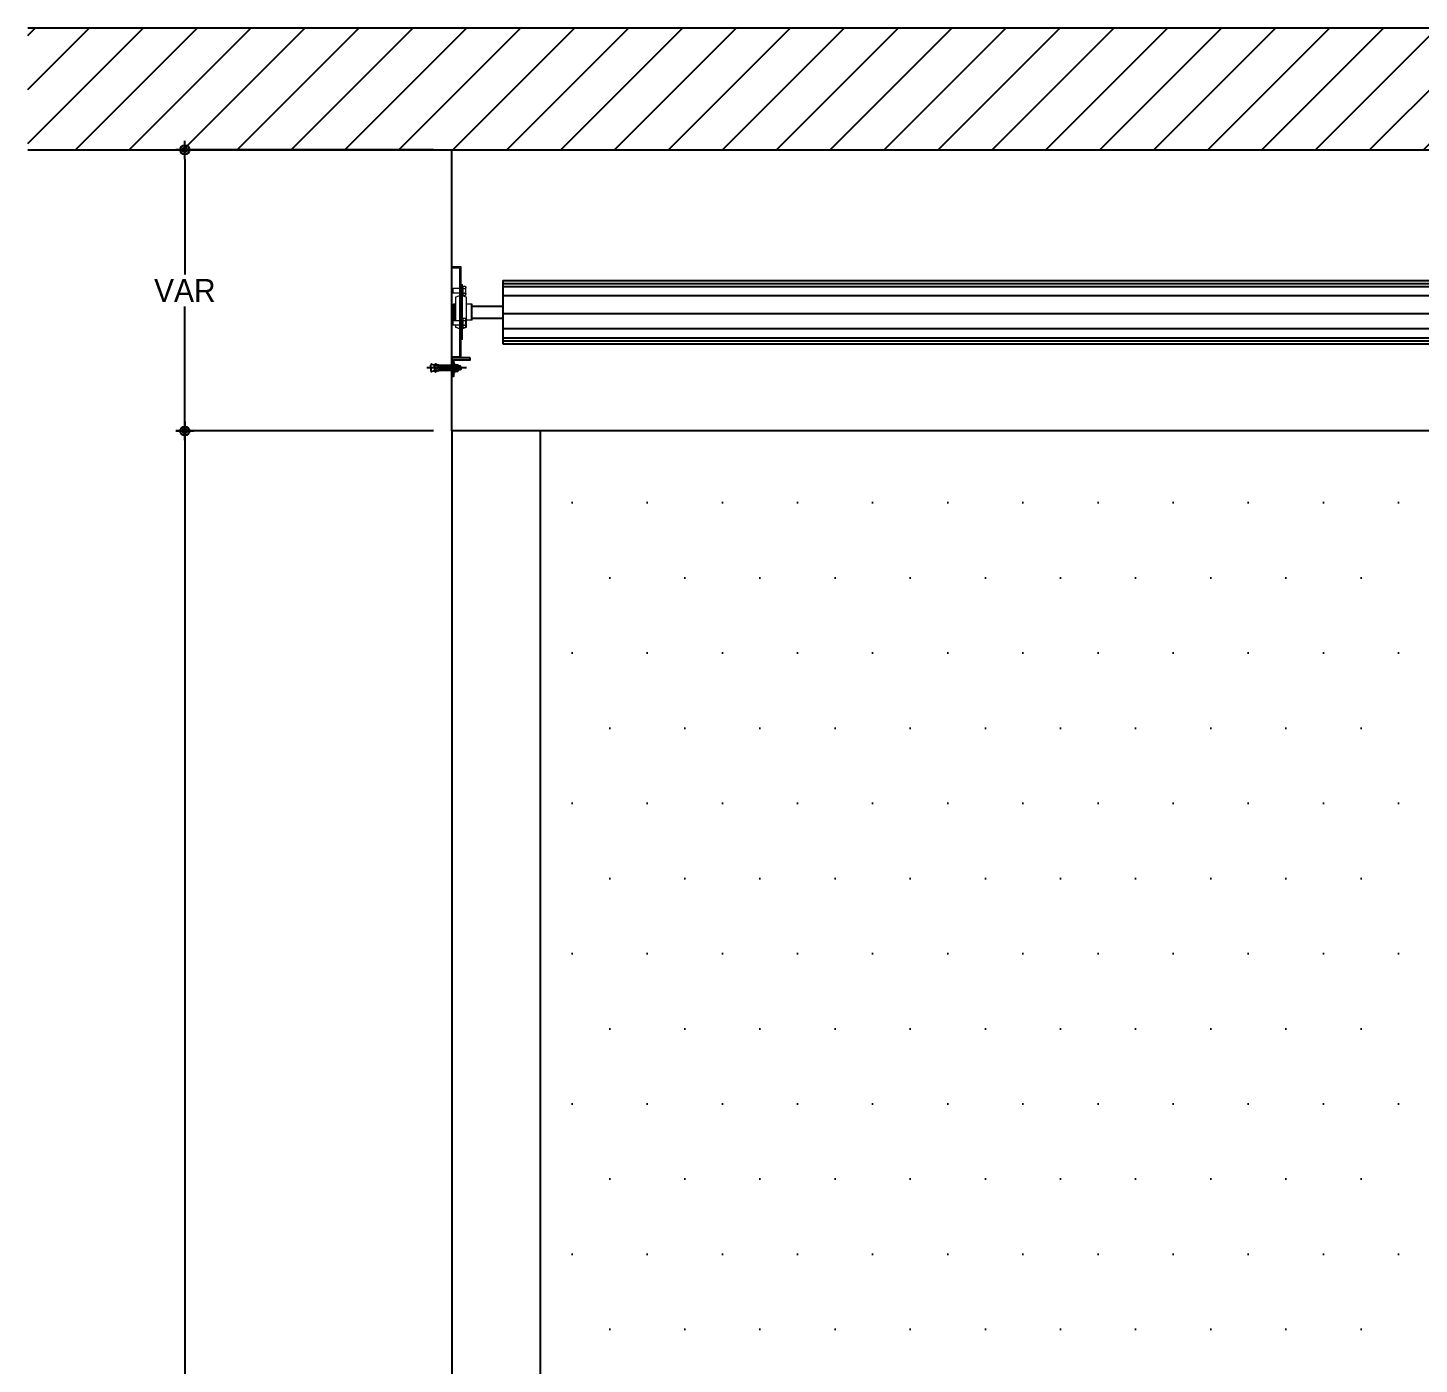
# Model space of a CAD drawing. Header units: millimetres. Extents: x 16974795 to 16999425, y -19668830 to -19651550.
# Drawn here: x 16984658 to 16989220, y -19663506 to -19659126 of the extents above; entities that cross this region are included whole.
import ezdxf

# ---------------------------------------------------------------- set-up
doc = ezdxf.new("R2010")
doc.units = ezdxf.units.MM
doc.header["$LTSCALE"] = 1200
doc.header["$MEASUREMENT"] = 0
doc.header["$PDMODE"] = 1
doc.header["$PDSIZE"] = -10
doc.linetypes.add('CENTER', pattern=[2, 1.25, -0.25, 0.25, -0.25])
doc.linetypes.add('HIDDEN', pattern=[0.375, 0.25, -0.125])
doc.layers.get('0').update_dxf_attribs({"linetype": 'CONTINUOUS'})
doc.layers.get('DEFPOINTS').update_dxf_attribs({"color": 171, "linetype": 'CONTINUOUS'})
for name, color, linetype in [('DIM', 7, 'CONTINUOUS'), ('ELE', 4, 'CONTINUOUS'), ('가이드레일', 4, 'CONTINUOUS')]:
    doc.layers.add(name, color=color, linetype=linetype)
doc.styles.get("Standard").update_dxf_attribs({"font": ''})
doc.styles.add('을릉도L', font='HY울릉도l.ttf')
doc.styles.get('Standard').set_extended_font_data('휴먼둥근고딕')
doc.dimstyles.get("Standard").update_dxf_attribs({"dimtxt": 0.18, "dimasz": 0.18, "dimexe": 0.18, "dimexo": 0.0625, "dimgap": 0.09, "dimtad": 0, "dimtih": 1, "dimtoh": 1, "dimdec": 4, "dimzin": 0, "dimdsep": 46, "dimtxsty": 'Standard', "dimcen": 0.09, "dimadec": 0, "dimazin": 0, "dimtfac": 1, "dimtdec": 4, "dimtofl": 0, "dimtmove": 0, "dimatfit": 3, "dimfxl": 1, "dimtolj": 1, "dimtzin": 0, "dimarcsym": 0})

# ---------------------------------------------------------------- blocks, each defined once
blk = doc.blocks.new('Z_DOT')
at = {"layer": 'DIM', "color": 0}
for p, q in [((-1, 0), (1, 0)), ((0, -1), (0, 1))]:
    blk.add_line(p, q, dxfattribs=at)
for radius in [0.5, 0.25]:
    blk.add_circle((0, 0), radius, dxfattribs=at)
blk = doc.blocks.new('*D29')
at = {"layer": 'DEFPOINTS', "color": 0, "transparency": 16777216}
for p in [(16986048.5, -19660447.4), (16985173.1, -19666992.9), (16986048.5, -19666992.9)]:
    blk.add_point(p, dxfattribs=at)
at = {"layer": 'DIM', "color": 0, "lineweight": -2, "transparency": 16777216}
for p, q in [((16985988.5, -19660447.4), (16985173.1, -19660447.4)), ((16985173.1, -19660477.4), (16985173.1, -19663666)), ((16985173.1, -19666962.9), (16985173.1, -19663774.3)), ((16985988.5, -19666992.9), (16985173.1, -19666992.9))]:
    blk.add_line(p, q, dxfattribs=at)
at = {"layer": 'DIM', "color": 0, "lineweight": -2, "transparency": 16777216, "xscale": 30, "yscale": 30, "zscale": 30}
for p, rotation in [((16985173.1, -19660447.4), 90), ((16985173.1, -19666992.9), 270)]:
    blk.add_blockref('Z_DOT', p, dxfattribs=dict(at, rotation=rotation))
at = {"layer": 'DIM', "color": 7, "transparency": 16777216, "insert": (16985173.1, -19663720.1), "char_height": 75, "attachment_point": 5, "style": '을릉도L'}
blk.add_mtext('\\A1;OPEN HEIGHT', dxfattribs=at)
blk = doc.blocks.new('*D30')
at = {"layer": 'DEFPOINTS', "color": 0, "transparency": 16777216}
for p in [(16985173.1, -19659526.2), (16986048.5, -19659526.2), (16986048.5, -19660447.4)]:
    blk.add_point(p, dxfattribs=at)
at = {"layer": 'DIM', "color": 0, "lineweight": -2, "transparency": 16777216}
for p, q in [((16985988.5, -19659526.2), (16985173.1, -19659526.2)), ((16985173.1, -19659556.2), (16985173.1, -19659934.2)), ((16985173.1, -19660417.4), (16985173.1, -19660039.3)), ((16985988.5, -19660447.4), (16985173.1, -19660447.4))]:
    blk.add_line(p, q, dxfattribs=at)
at = {"layer": 'DIM', "color": 0, "lineweight": -2, "transparency": 16777216, "xscale": 30, "yscale": 30, "zscale": 30}
for p, rotation in [((16985173.1, -19659526.2), 90), ((16985173.1, -19660447.4), 270)]:
    blk.add_blockref('Z_DOT', p, dxfattribs=dict(at, rotation=rotation))
at = {"layer": 'DIM', "color": 7, "transparency": 16777216, "insert": (16985173.1, -19659986.8), "char_height": 75, "attachment_point": 5, "style": '을릉도L'}
blk.add_mtext('\\A1;VAR', dxfattribs=at)
blk = doc.blocks.new('100K3')
at = {"color": 7, "linetype": 'Continuous', "lineweight": 15}
for p, q in [((2249.4, 109.5), (2234.4, 109.5)), ((2234.4, 109.5), (2234.4, -40.5)), ((2236.9, 107), (2236.9, -38)), ((2249.4, 107), (2236.9, 107)), ((2249.4, 109.5), (2249.4, 107)), ((2227.1, 77), (2226.6, 76)), ((2226.6, 75.1), (2226.6, 76)), ((2226.6, 69.5), (2226.6, 75.1)), ((2226.6, 63.8), (2226.6, 69.5)), ((2231.3, 77), (2227.1, 77)), ((2231.3, 73.2), (2227.1, 73.2)), ((2231.3, 77), (2231.3, 75.1)), ((2231.9, 76), (2231.3, 76)), ((2231.3, 75.1), (2231.3, 73.2)), ((2231.3, 73.2), (2231.3, 69.5)), ((2231.3, 69.5), (2231.3, 65.7)), ((2234.4, 79.5), (2231.9, 79.5)), ((2231.9, 34.5), (2231.9, 79.5)), ((2247.2, 73.5), (2236.9, 73.5)), ((2247.9, 72.8), (2247.2, 73.5)), ((2247.2, 69.5), (2247.2, 73.5)), ((2247.2, 65.5), (2247.2, 69.5)), ((2247.9, 69.5), (2247.9, 72.8)), ((2247.9, 66.1), (2247.9, 69.5)), ((2216.1, 22.1), (2216.1, 46.9)), ((2225.4, 47.9), (2217.1, 47.9)), ((2231.9, 61.6), (2225.4, 58.9)), ((2225.4, 34.5), (2225.4, 58.9)), ((2226.6, 63), (2226.6, 63.8)), ((2226.6, 63), (2227.1, 62)), ((2231.3, 65.7), (2227.1, 65.7)), ((2231.3, 62), (2227.1, 62)), ((2231.3, 65.7), (2231.3, 63.8)), ((2231.3, 63.8), (2231.3, 62)), ((2231.3, 63), (2231.9, 63)), ((2236.9, 65.5), (2247.2, 65.5)), ((2243.4, 58.9), (2236.9, 61.6)), ((2243.4, 58.9), (2243.4, 21)), ((2246.1, 47.9), (2243.4, 47.9)), ((2247.1, 22.1), (2247.1, 46.9)), ((2247.2, 65.5), (2247.9, 66.1)), ((2225.4, 10), (2225.4, 34.5)), ((2227.1, 24.5), (2226.6, 23.5)), ((2226.6, 22.6), (2226.6, 23.5)), ((2231.3, 24.5), (2227.1, 24.5)), ((2231.3, 24.5), (2231.3, 22.6)), ((2231.9, 23.5), (2231.3, 23.5)), ((2231.9, -10.5), (2231.9, 34.5)), ((2217.1, 21.1), (2225.4, 21.1)), ((2225.4, 10), (2231.9, 7.3)), ((2226.6, 17), (2226.6, 22.6)), ((2226.6, 11.3), (2226.6, 17)), ((2226.6, 10.5), (2226.6, 11.3)), ((2226.6, 10.5), (2227.1, 9.5)), ((2231.3, 20.7), (2227.1, 20.7)), ((2231.3, 13.2), (2227.1, 13.2)), ((2231.3, 9.5), (2227.1, 9.5)), ((2231.3, 22.6), (2231.3, 20.7)), ((2231.3, 20.7), (2231.3, 17)), ((2231.3, 17), (2231.3, 13.2)), ((2231.3, 13.2), (2231.3, 11.3)), ((2231.3, 11.3), (2231.3, 9.5)), ((2231.3, 10.5), (2231.9, 10.5)), ((2247.2, 21), (2236.9, 21)), ((2236.9, 13), (2247.2, 13)), ((2236.9, 7.3), (2243.4, 10)), ((2243.4, 21.1), (2246.1, 21.1)), ((2243.4, 13), (2243.4, 10)), ((2247.9, 20.3), (2247.2, 21)), ((2247.2, 17), (2247.2, 21)), ((2247.2, 13), (2247.2, 17)), ((2247.2, 13), (2247.9, 13.6)), ((2247.9, 17), (2247.9, 20.3)), ((2247.9, 13.6), (2247.9, 17)), ((2231.9, -10.5), (2234.4, -10.5)), ((2249.4, -40.5), (2234.4, -40.5)), ((2249.4, -38), (2236.9, -38)), ((2249.4, -38), (2249.4, -40.5))]:
    blk.add_line(p, q, dxfattribs=at)
for p, q in [((2217.1, 47.9), (2217.1, 21.1)), ((2246.1, 47.9), (2246.1, 21.1))]:
    blk.add_line(p, q)
at = {"color": 7, "linetype": 'Continuous', "lineweight": 15, "flags": 128}
for points in [[(2227.1, 73.2), (2226.7, 74.1), (2226.6, 75.1)], [(2226.6, 69.5), (2226.6, 70.5), (2227.1, 73.2)], [(2227.1, 65.7), (2226.9, 66.7), (2226.6, 69.5)], [(2227.1, 62), (2226.7, 62.9), (2226.6, 63.8)], [(2227.1, 20.7), (2226.7, 21.6), (2226.6, 22.6)], [(2226.6, 17), (2226.6, 18), (2227.1, 20.7)], [(2227.1, 13.2), (2226.9, 14.2), (2226.6, 17)], [(2227.1, 9.5), (2226.7, 10.4), (2226.6, 11.3)]]:
    blk.add_lwpolyline(points, dxfattribs=at)
at = {"color": 7, "linetype": 'Continuous', "lineweight": 15}
for centre, radius, start, end in [((2230.1, 75), 3.57, 146.8586, 178.7572), ((2217.1, 46.9), 1, 90, 180), ((2230.1, 63.7), 3.57, 146.8586, 178.7572), ((2246.1, 46.9), 1, 0, 90), ((2230.1, 22.5), 3.57, 146.8586, 178.7572), ((2217.1, 22.1), 1, 180, 270), ((2230.1, 11.2), 3.57, 146.8586, 178.7572), ((2246.1, 22.1), 1, 270, 0)]:
    blk.add_arc(centre, radius, start, end, dxfattribs=at)
blk = doc.blocks.new('앙카')
at = {"color": 9, "linetype": 'HIDDEN'}
for p, q in [((14.9, 6.6), (14.9, 0.5)), ((14.9, 0.5), (14.9, 4.4)), ((14.9, -5.7), (14.9, 0.5)), ((14.9, 0.5), (14.9, -3.4)), ((16.4, 0.5), (16.4, 4.4)), ((16.4, 0.5), (16.4, -3.4)), ((17.9, 0.5), (17.9, 4.4)), ((17.9, 0.5), (17.9, -3.4)), ((19.4, 0.5), (19.4, 4.4)), ((19.4, 0.5), (19.4, -3.4))]:
    blk.add_line(p, q, dxfattribs=at)
for points in [[(20.9, 0.5), (20.9, 12.3), (20, 12.3), (20, 0.5)], [(20.9, 0.5), (20.9, -11.3), (20, -11.3), (20, 0.5)]]:
    blk.add_lwpolyline(points, dxfattribs=at)
at = {"layer": 'ELE', "color": 1, "linetype": 'CENTER'}
blk.add_line((50.3, 0.5), (-43.2, 0.5), dxfattribs=at)
at = {"layer": 'ELE', "color": 9, "linetype": 'HIDDEN'}
for p, q in [((-33.6, 0.5), (-33.6, 7.4)), ((-33.6, 0.5), (-33.6, -6.4)), ((-14.2, 4.6), (-31.3, 9)), ((-25.2, 3.2), (-23.9, 9)), ((-16.2, 0.6), (-24.6, 2.2)), ((-16.2, 0.4), (-24.6, -1.3)), ((-19.8, 8.4), (-22.7, 9.6)), ((-19.8, 8.4), (-20.2, 7.5)), ((-18.5, 6.8), (-20.2, 7.5)), ((-18.1, 7.8), (-18.5, 6.8)), ((-10.6, 6.6), (-18.1, 7.8)), ((-16.2, 0.6), (-16.5, 0.5)), ((-16.2, 0.4), (-16.5, 0.5)), ((22.9, 4.6), (-14.2, 4.6)), ((-4.9, 6.6), (-10.6, 6.6)), ((-4.9, 6.6), (-4.9, 5.4)), ((-3.3, 5.4), (-4.9, 5.4)), ((14.9, 6.6), (-3.3, 6.6)), ((-3.3, 6.6), (-3.3, 5.4)), ((20.9, 4.4), (14.9, 4.4)), ((20.9, 8.8), (20.9, 0.5)), ((22.9, 8.8), (20.9, 8.8)), ((20.9, -7.8), (20.9, 0.5)), ((22.9, 0.5), (22.9, 8.8)), ((22.9, 0.5), (22.9, -7.8)), ((23.9, 7.7), (29.9, 7.7)), ((23.9, 3.4), (29.9, 3.4)), ((30.9, 0.5), (30.9, 5.4)), ((35.6, 4.5), (30.9, 4.5)), ((36.4, 3.7), (30.9, 3.7)), ((30.9, 0.5), (30.9, -4.4)), ((35.6, 0.5), (35.6, 4.5)), ((36.4, 3.7), (35.6, 4.5)), ((35.6, 0.5), (35.6, -3.5)), ((36.4, 0.5), (36.4, 3.7)), ((36.4, 0.5), (36.4, -2.7)), ((-14.2, -3.6), (-31.3, -8)), ((-25.2, -2.2), (-23.9, -8)), ((-19.8, -7.5), (-22.7, -8.6)), ((-18.5, -5.9), (-20.2, -6.5)), ((-19.8, -7.5), (-20.2, -6.5)), ((-18.1, -6.8), (-18.5, -5.9)), ((-10.6, -5.7), (-18.1, -6.8)), ((22.9, -3.6), (-14.2, -3.6)), ((-4.9, -5.7), (-10.6, -5.7)), ((-3.3, -4.4), (-4.9, -4.4)), ((-4.9, -5.7), (-4.9, -4.4)), ((-3.3, -5.7), (-3.3, -4.4)), ((14.9, -5.7), (-3.3, -5.7)), ((20.9, -3.4), (14.9, -3.4)), ((22.9, -7.8), (20.9, -7.8)), ((23.9, -2.4), (29.9, -2.4)), ((23.9, -6.7), (29.9, -6.7)), ((36.4, -2.7), (30.9, -2.7)), ((35.6, -3.5), (30.9, -3.5)), ((36.4, -2.7), (35.6, -3.5))]:
    blk.add_line(p, q, dxfattribs=at)
for centre, radius, start, end in [((-31.9, 7.4), 1.67, 66.5713, 180), ((-24.3, 3), 0.833, 167.4712, 252.3499), ((-23.1, 8.8), 0.833, 68.1986, 167.4712), ((25.7, 5.5), 2.8, 129.7711, 230.2289), ((27.5, 0.5), 4.66, 141.5328, 180), ((27.5, 0.5), 4.66, 180, 218.4672), ((28.1, 5.5), 2.8, 309.7711, 50.2289), ((26.2, 0.5), 4.66, 0, 38.4672), ((26.2, 0.5), 4.66, 321.5328, 0), ((-31.9, -6.4), 1.67, 180, 293.4287), ((-24.3, -2), 0.833, 107.6501, 192.5288), ((-23.1, -7.8), 0.833, 192.5288, 291.8014), ((25.7, -4.6), 2.8, 129.7711, 230.2289), ((28.1, -4.6), 2.8, 309.7711, 50.2289)]:
    blk.add_arc(centre, radius, start, end, dxfattribs=at)

msp = doc.modelspace()

# ---------------------------------------------------------------- hatches: boundary and pattern name
h = msp.add_hatch()
h.set_pattern_fill('ANSI31', color=8, scale=1000)
h.set_pattern_definition([(45, (-718913.94, 311218.32), (-88.38834765, 88.38834765), [])])
h.paths.add_polyline_path([(16984658.33505, -19659126.19199), (16984658.33505, -19659526.19199), (16995826.98086, -19659526.19199), (16995826.98086, -19659126.19199)])
h = msp.add_hatch()
h.set_pattern_fill('DOTS', color=2, scale=155.151797, style=0)
h.set_pattern_definition([(0, (0, 0), (123.151739, 246.303478), [0, -246.303478])])
h.paths.add_polyline_path([(16986339.37577, -19660447.40578), (16993636.35873, -19660447.40578), (16993636.35873, -19666992.87223), (16986339.37577, -19666992.87223)])

# ---------------------------------------------------------------- linework, layer by layer
at = {"color": 2}
for p, q in [((16984658.33505, -19659126.19199), (16995826.98086, -19659126.19199)), ((16984658.33505, -19659526.19199), (16995826.98086, -19659526.19199))]:
    msp.add_line(p, q, dxfattribs=at)
at = {"color": 3}
for p, q in [((16986048.46615, -19660447.40578), (16986048.46615, -19659526.19199)), ((16986048.46615, -19660447.40578), (16986048.46615, -19666992.87223)), ((16995682.47484, -19660447.40578), (16986048.46615, -19660447.40578))]:
    msp.add_line(p, q, dxfattribs=at)
for p, q in [((16986339.37577, -19660447.40578), (16986048.46615, -19660447.40578)), ((16986339.37577, -19666992.87223), (16986339.37577, -19660447.40578))]:
    msp.add_line(p, q)
at = {"layer": '가이드레일', "color": 8}
for p, q in [((16986215.06615, -19659953.99618), (16986215.06615, -19660161.99618)), ((16986215.06615, -19659953.99618), (16993820.26836, -19659953.99618)), ((16986215.06615, -19659963.99618), (16993820.26836, -19659963.99618)), ((16986215.06615, -19659973.99618), (16993820.26836, -19659973.99618)), ((16986215.06615, -19660003.99618), (16993820.26836, -19660003.99618)), ((16986115.06615, -19660037.99618), (16986215.06615, -19660037.99618)), ((16986115.06615, -19660077.99618), (16986215.06615, -19660077.99618)), ((16986215.06615, -19660061.99618), (16993820.26836, -19660061.99618)), ((16986215.06615, -19660111.99618), (16993820.26836, -19660111.99618)), ((16986215.06615, -19660141.99618), (16993820.26836, -19660141.99618)), ((16986215.06615, -19660151.99618), (16993820.26836, -19660151.99618)), ((16986215.06615, -19660161.99618), (16993820.26836, -19660161.99618))]:
    msp.add_line(p, q, dxfattribs=at)
at = {"layer": '가이드레일'}
msp.add_lwpolyline([(16986108.46615, -19660207.99619), (16986048.46615, -19660207.99619), (16986048.46615, -19660267.99619), (16986054.46615, -19660267.99619), (16986054.46615, -19660213.99619), (16986108.46615, -19660213.99619), (16986108.46615, -19660207.99619)], dxfattribs=at)

# ---------------------------------------------------------------- block references
for name, p, xscale, yscale, zscale in [('100K3', (16990547.19432, -19660126.90842), -2, 2, 2), ('앙카', (16986026.46623, -19660241.68938), 1.4, 1.4, 1.4)]:
    msp.add_blockref(name, p, dxfattribs=dict(xscale=xscale, yscale=yscale, zscale=zscale))

# ---------------------------------------------------------------- dimensions: what is measured, and where the dimension line sits
at = {"layer": 'DIM'}
for base, p2, text, picture, middle in [((16985173.08992, -19659526.19199), (16986048.46615, -19659526.19199), 'VAR', '*D30', (16985173.08992, -19659986.79888)), ((16985173.08992, -19666992.87223), (16986048.46615, -19666992.87223), 'OPEN HEIGHT', '*D29', (16985173.08992, -19663720.139))]:
    dim = msp.add_linear_dim(base=base, p1=(16986048.46615, -19660447.40578), p2=p2, angle=90, text=text, dimstyle='Standard', override={"dimscale": 30, "dimtxt": 2.5, "dimasz": 1, "dimexe": 0, "dimexo": 2, "dimgap": 0.5, "dimlfac": 0.05, "dimtxsty": '을릉도L', "dimblk1": 'Z_DOT', "dimblk2": 'Z_DOT', "dimsah": 1, "dimclrt": 7}, dxfattribs=at)
    dim.commit()
    dim.dimension.update_dxf_attribs({"geometry": picture, "text_midpoint": middle})

doc.saveas('drawing.dxf')
